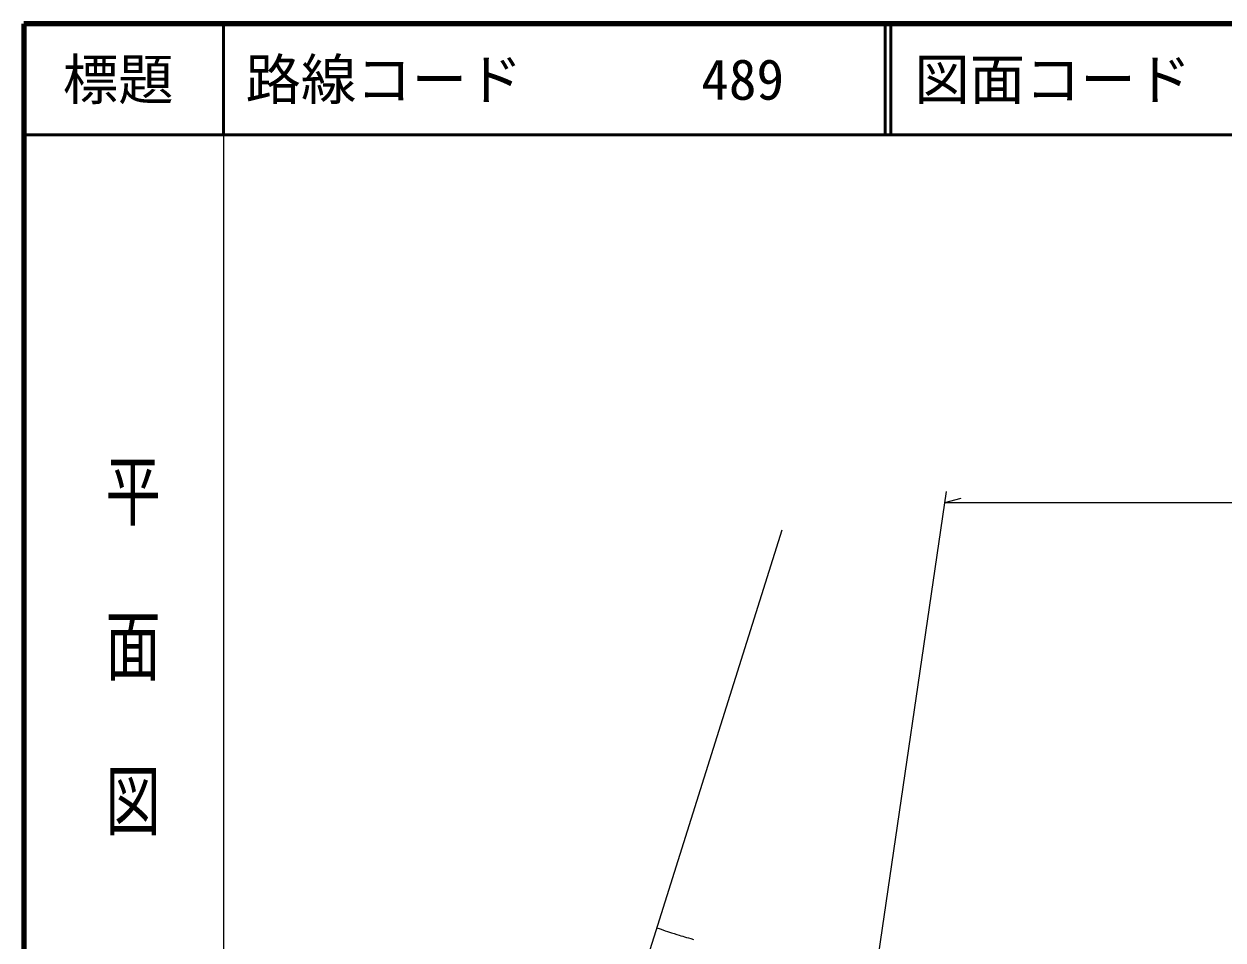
# Model space of a CAD drawing. Units: millimetres, scale not verified. Extents: x 40000 to 680000, y 20000 to 380000.
# Drawn here: x 40000 to 148250, y 297344 to 380000 of the extents above; entities that cross this region are included whole.
import ezdxf
from ezdxf.enums import TextEntityAlignment as Align

# ---------------------------------------------------------------- set-up
doc = ezdxf.new("R2010")
doc.units = ezdxf.units.MM
doc.header["$LTSCALE"] = 1000
for name, color, linetype, lineweight in [('M-BGD', 7, 'Continuous', 13), ('M-BMK-SRVR', 3, 'Continuous', 13), ('M-STR-HTXT', 7, 'Continuous', 13), ('M-TTL', 2, 'Continuous', 140), ('M-TTL-BAND', 7, 'Continuous', 25), ('M-TTL-LINE', 7, 'Continuous', 50)]:
    doc.layers.add(name, color=color, linetype=linetype, lineweight=lineweight)
doc.layers.add('M-TTL-TXT', color=7, linetype='Continuous')
doc.styles.add('@ＭＳ ゴシック', font='')
doc.styles.add('ＭＳ ゴシック', font='')
doc.styles.get('@ＭＳ ゴシック').set_extended_font_data('@MS Gothic')
doc.styles.get('ＭＳ ゴシック').set_extended_font_data('MS Gothic')

msp = doc.modelspace()

# ---------------------------------------------------------------- linework, layer by layer
at = {"layer": 'M-BGD'}
msp.add_open_spline([(97124, 298446), (97993, 298145), (98222, 298064), (98934, 297843), (99520, 297661), (99713, 297605), (100443, 297399)], degree=3, knots=[0, 0, 0, 0, 1, 1, 1, 2, 2, 2, 2], dxfattribs=at)
at = {"layer": 'M-BMK-SRVR'}
msp.add_line((108423, 334326), (90888, 278644), dxfattribs=at)
at = {"layer": 'M-STR-HTXT'}
for p, q in [((123270, 337826), (115760, 286805)), ((123124, 336830), (124624, 337205)), ((123124, 336830), (216676, 336830))]:
    msp.add_line(p, q, dxfattribs=at)
at = {"layer": 'M-TTL'}
for p, q in [((40000, 380000), (40000, 20000)), ((680000, 380000), (40000, 380000))]:
    msp.add_line(p, q, dxfattribs=at)
at = {"layer": 'M-TTL-BAND'}
msp.add_line((58000, 370000), (58000, 20000), dxfattribs=at)
at = {"layer": 'M-TTL-LINE'}
for p, q in [((58000, 380000), (58000, 370000)), ((117750, 380000), (117750, 370000)), ((118250, 380000), (118250, 370000)), ((40000, 370000), (680000, 370000))]:
    msp.add_line(p, q, dxfattribs=at)

# ---------------------------------------------------------------- texts
at = {"layer": 'M-TTL-BAND', "style": '@ＭＳ ゴシック', "width": 1.4}
msp.add_text('平  面  図', height=3666, rotation=270, dxfattribs=at).set_placement((49777, 306475), align=Align.MIDDLE_RIGHT)
at = {"layer": 'M-TTL-TXT', "style": 'ＭＳ ゴシック'}
msp.add_text('標題', height=3666, dxfattribs=at).set_placement((48500, 375000), align=Align.MIDDLE_CENTER)
for s, p in [('路線コード', (60000, 375000)), ('489', (101142, 375000)), ('図面コード', (120380, 375000))]:
    msp.add_text(s, height=3666, dxfattribs=at).set_placement(p, align=Align.MIDDLE_LEFT)

doc.saveas('drawing.dxf')
